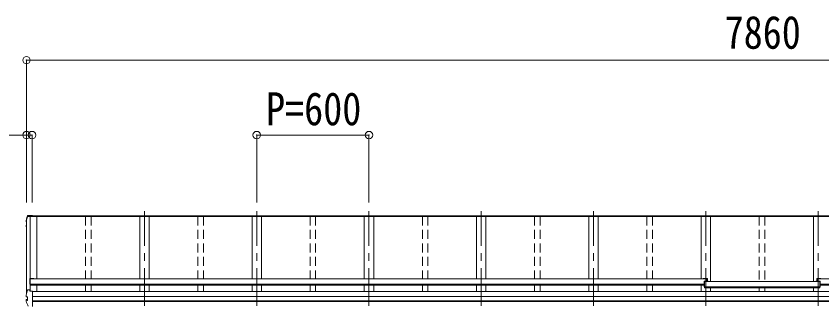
# Model space of a CAD drawing. Units: millimetres at full size, sheet at 1:40; details may follow other scales. Extents: x -11243 to 11243, y -7760 to 7760.
# Drawn here: x -9011 to -4706, y -1546 to 0 of the extents above; entities that cross this region are included whole.
import ezdxf
from ezdxf.enums import TextEntityAlignment as Align

# ---------------------------------------------------------------- set-up
doc = ezdxf.new("R2010")
doc.units = ezdxf.units.MM
doc.header["$LTSCALE"] = 40
doc.header["$PDMODE"] = 32
doc.header["$PDSIZE"] = 40
doc.linetypes.add('CHAIN1', pattern=[8, 5, -1, 1, -1])
doc.linetypes.add('DASHED1', pattern=[1.8, 1.2, -0.6])
for name, color, linetype, lineweight in [('0-1_本体', 5, 'CHAIN1', 9), ('0-3_ELV2', 4, 'Continuous', 9), ('0-6_OTH_LINE', 6, 'Continuous', 9)]:
    doc.layers.add(name, color=color, linetype=linetype, lineweight=lineweight)
doc.styles.add('ＭＳ ゴシック', font='')
doc.styles.get('ＭＳ ゴシック').set_extended_font_data('MS Gothic')

msp = doc.modelspace()

# ---------------------------------------------------------------- linework, layer by layer
at = {"layer": '0-1_本体'}
for p, q in [((-8326.1, -1544.81), (-8326.1, -1040.63)), ((-7726.1, -1544.81), (-7726.1, -1040.63)), ((-7126.1, -1544.81), (-7126.1, -1040.63)), ((-6526.1, -1544.81), (-6526.1, -1040.63)), ((-5926.1, -1544.81), (-5926.1, -1040.63)), ((-5326.1, -1544.81), (-5326.1, -1040.63)), ((-4726.1, -1544.81), (-4726.1, -1040.63))]:
    msp.add_line(p, q, dxfattribs=at)
at = {"layer": '0-3_ELV2'}
for p, q in [((-8956.06, -1082.61), (-8953.6, -1073.84)), ((-8953.6, -1073.84), (-8950.97, -1065.18)), ((-8901.1, -1069.16), (-8949.54, -1069.16)), ((-8937.08, -1069.01), (-8949.49, -1069.01)), ((-8949.35, -1067.51), (-8937.3, -1067.51)), ((-8948.11, -1063.9), (-8948.11, -1063.89)), ((-8948.11, -1063.9), (-8923.1, -1063.9)), ((-8948.11, -1063.9), (-8948.11, -1063.9)), ((-8937.3, -1066.42), (-8936.92, -1068.92)), ((-8937.3, -1067.51), (-8937.3, -1066.42)), ((-8923.1, -1066.42), (-8937.3, -1066.42)), ((-8937.3, -1067.51), (-8937.08, -1069.01)), ((-8937.08, -1069.01), (-8937.08, -1068.66)), ((-8937, -1069.16), (-8937, -1462.58)), ((-8926.1, -1068.92), (-8936.92, -1068.92)), ((-8936.4, -1466.53), (-8936.4, -1069.16)), ((-1126.1, -1068.25), (-8926.1, -1068.25)), ((-1126.1, -1069.15), (-8926.1, -1069.15)), ((-8923.1, -1067.92), (-8923.1, -1063.9)), ((-1129.1, -1065.98), (-8923.1, -1065.98)), ((-8901.1, -1069.07), (-8901.1, -1401.51)), ((-8351.1, -1069.07), (-8351.1, -1401.51)), ((-8301.1, -1069.07), (-8301.1, -1401.51)), ((-7751.1, -1069.07), (-7751.1, -1401.51)), ((-7701.1, -1069.07), (-7701.1, -1401.51)), ((-7151.1, -1069.07), (-7151.1, -1401.51)), ((-7101.1, -1069.07), (-7101.1, -1401.51)), ((-6551.1, -1069.07), (-6551.1, -1401.51)), ((-6501.1, -1069.07), (-6501.1, -1401.51)), ((-5951.1, -1069.07), (-5951.1, -1401.51)), ((-5901.1, -1069.07), (-5901.1, -1401.51)), ((-5351.1, -1069.07), (-5351.1, -1401.51)), ((-5301.1, -1069.07), (-5301.1, -1415.63)), ((-4751.1, -1069.07), (-4751.1, -1415.63)), ((-8958.52, -1120.86), (-8958.52, -1116.8)), ((-8958.42, -1095.83), (-8958.42, -1091.78)), ((-8958.38, -1091.46), (-8956.06, -1082.61)), ((-8957.36, -1097.1), (-8956.1, -1097.34)), ((-8956.94, -1115.33), (-8956.93, -1115.33)), ((-8956.1, -1115.23), (-8956.93, -1115.33)), ((-8956.1, -1095.82), (-8956.87, -1095.67)), ((-8956.1, -1095.47), (-8956.79, -1095.34)), ((-8956.1, -1092.52), (-8956.1, -1479.39)), ((-8956.1, -1119.32), (-8957.47, -1119.58)), ((-8956.1, -1120.84), (-8956.94, -1121.01)), ((-8938.4, -1401.35), (-8938.4, -1430.81)), ((-8916.4, -1399.35), (-8936.4, -1399.35)), ((-8916.4, -1400.88), (-8936.4, -1400.88)), ((-5320.3, -1401.51), (-8936.4, -1401.51)), ((-8916.4, -1399.35), (-8916.4, -1401.51)), ((-5340.3, -1399.35), (-5320.3, -1399.35)), ((-5340.3, -1399.35), (-5340.3, -1401.51)), ((-5340.3, -1400.88), (-5320.3, -1400.88)), ((-5336.1, -1415.47), (-5336.1, -1444.93)), ((-5314.1, -1413.47), (-5334.1, -1413.47)), ((-5334.1, -1449.52), (-5334.1, -1415)), ((-5314.1, -1415), (-5334.1, -1415)), ((-4718.1, -1415.63), (-5334.1, -1415.63)), ((-5320.3, -1413.47), (-5320.3, -1400.88)), ((-5318.3, -1401.35), (-5318.3, -1413.47)), ((-5314.1, -1413.47), (-5314.1, -1415.63)), ((-4738.1, -1413.47), (-4718.1, -1413.47)), ((-4738.1, -1413.47), (-4738.1, -1415.63)), ((-4738.1, -1415), (-4718.1, -1415)), ((-4733.9, -1401.35), (-4733.9, -1413.47)), ((-4711.9, -1399.35), (-4731.9, -1399.35)), ((-4731.9, -1413.47), (-4731.9, -1400.88)), ((-4711.9, -1400.88), (-4731.9, -1400.88)), ((-1115.8, -1401.51), (-4731.9, -1401.51)), ((-4718.1, -1449.52), (-4718.1, -1415)), ((-4716.1, -1415.47), (-4716.1, -1444.93)), ((-4711.9, -1399.35), (-4711.9, -1401.51)), ((-8949.35, -1460.26), (-8937.3, -1460.26)), ((-8936.4, -1430.81), (-8938.4, -1430.81)), ((-8937.08, -1461.75), (-8937.3, -1460.26)), ((-8937.08, -1461.75), (-8937.08, -1462.1)), ((-8936.35, -1466.88), (-8937.08, -1462.1)), ((-8936.37, -1466.88), (-8936.92, -1463.21)), ((-8936.92, -1466.88), (-8936.92, -1463.21)), ((-5336.1, -1430.54), (-8936.4, -1430.54)), ((-5336.1, -1432.28), (-8936.4, -1432.28)), ((-5336.1, -1435.4), (-8936.4, -1435.4)), ((-8901.1, -1435.4), (-8901.1, -1469.06)), ((-8351.1, -1435.4), (-8351.1, -1469.06)), ((-8301.1, -1435.4), (-8301.1, -1469.06)), ((-7751.1, -1435.4), (-7751.1, -1469.06)), ((-7701.1, -1435.4), (-7701.1, -1469.06)), ((-7151.1, -1435.4), (-7151.1, -1469.06)), ((-7101.1, -1435.4), (-7101.1, -1469.06)), ((-6551.1, -1435.4), (-6551.1, -1469.06)), ((-6501.1, -1435.4), (-6501.1, -1469.06)), ((-5951.1, -1435.4), (-5951.1, -1469.06)), ((-5901.1, -1435.4), (-5901.1, -1469.06)), ((-5351.1, -1435.4), (-5351.1, -1469.06)), ((-5334.1, -1444.93), (-5336.1, -1444.93)), ((-4718.1, -1444.66), (-5334.1, -1444.66)), ((-4718.1, -1446.4), (-5334.1, -1446.4)), ((-4718.1, -1449.52), (-5334.1, -1449.52)), ((-5301.1, -1449.52), (-5301.1, -1469.06)), ((-4751.1, -1449.52), (-4751.1, -1469.06)), ((-4718.1, -1444.93), (-4716.1, -1444.93)), ((-1115.8, -1430.54), (-4716.1, -1430.54)), ((-1115.8, -1432.28), (-4716.1, -1432.28)), ((-1115.8, -1435.4), (-4716.1, -1435.4)), ((-8958.42, -1495.96), (-8958.42, -1488.57)), ((-8956.79, -1497.43), (-8956.79, -1497.43)), ((-8950.53, -1498.2), (-8956.79, -1497.43)), ((-8951.1, -1498.34), (-8951.1, -1517.55)), ((-8950.53, -1498.2), (-8950.53, -1498.2)), ((-8923.1, -1549.3), (-8923.1, -1466.88)), ((-1129.1, -1469.06), (-8923.1, -1469.06)), ((-1129.1, -1495.59), (-8923.1, -1495.59)), ((-1129.1, -1496.48), (-8923.1, -1496.48)), ((-8958.52, -1521), (-8958.52, -1513.61)), ((-8957.47, -1512.33), (-8951.51, -1511.18)), ((-8956.93, -1519.71), (-8956.94, -1519.72)), ((-8956.93, -1519.71), (-8950.53, -1518.02)), ((-8950.53, -1518.02), (-8950.53, -1518.02)), ((-1129.1, -1519.7), (-8923.1, -1519.7)), ((-1129.1, -1521.62), (-8923.1, -1521.62))]:
    msp.add_line(p, q, dxfattribs=at)
at = {"layer": '0-3_ELV2', "linetype": 'DASHED1'}
for p, q in [((-8641.1, -1069.07), (-8641.1, -1401.51)), ((-8611.1, -1069.07), (-8611.1, -1401.51)), ((-8041.1, -1069.07), (-8041.1, -1401.51)), ((-8011.1, -1069.07), (-8011.1, -1401.51)), ((-7441.1, -1069.07), (-7441.1, -1401.51)), ((-7411.1, -1069.07), (-7411.1, -1401.51)), ((-6841.1, -1069.07), (-6841.1, -1401.51)), ((-6811.1, -1069.07), (-6811.1, -1401.51)), ((-6241.1, -1069.07), (-6241.1, -1401.51)), ((-6211.1, -1069.07), (-6211.1, -1401.51)), ((-5641.1, -1069.07), (-5641.1, -1401.51)), ((-5611.1, -1069.07), (-5611.1, -1401.51)), ((-5041.1, -1069.07), (-5041.1, -1415.63)), ((-5011.1, -1069.07), (-5011.1, -1415.63)), ((-8641.1, -1435.4), (-8641.1, -1469.06)), ((-8611.1, -1435.4), (-8611.1, -1469.06)), ((-8041.1, -1435.4), (-8041.1, -1469.06)), ((-8011.1, -1435.4), (-8011.1, -1469.06)), ((-7441.1, -1435.4), (-7441.1, -1469.06)), ((-7411.1, -1435.4), (-7411.1, -1469.06)), ((-6841.1, -1435.4), (-6841.1, -1469.06)), ((-6811.1, -1435.4), (-6811.1, -1469.06)), ((-6241.1, -1435.4), (-6241.1, -1469.06)), ((-6211.1, -1435.4), (-6211.1, -1469.06)), ((-5641.1, -1435.4), (-5641.1, -1469.06)), ((-5611.1, -1435.4), (-5611.1, -1469.06)), ((-5041.1, -1449.52), (-5041.1, -1469.06)), ((-5011.1, -1449.52), (-5011.1, -1469.06))]:
    msp.add_line(p, q, dxfattribs=at)
at = {"layer": '0-3_ELV2'}
for points in [[(-8950.96, -1065.17), (-8950.84, -1064.88), (-8950.67, -1064.61), (-8950.45, -1064.38), (-8950.2, -1064.2), (-8949.92, -1064.07), (-8949.65, -1063.99), (-8949.42, -1063.95), (-8949.19, -1063.93), (-8948.93, -1063.91), (-8948.65, -1063.9), (-8948.34, -1063.89), (-8948.03, -1063.89)], [(-8923.1, -1067.92), (-8926.1, -1067.92), (-8926.1, -1068.92)], [(-8958.38, -1091.47), (-8958.42, -1091.73), (-8958.42, -1091.78)], [(-8956.1, -1127.06), (-8957.02, -1124.82), (-8958.43, -1121.34)], [(-8923.1, -1466.88), (-8937.3, -1466.88), (-8937.3, -1460.26)], [(-8958.38, -1488.26), (-8958.42, -1488.52), (-8958.42, -1488.57)], [(-8958.42, -1496), (-8958.42, -1495.91), (-8958.38, -1495.65)], [(-8956.87, -1497.42), (-8957.15, -1497.34), (-8957.39, -1497.27), (-8957.63, -1497.17), (-8957.91, -1497), (-8958.17, -1496.73), (-8958.35, -1496.38), (-8958.4, -1496)], [(-8956.79, -1497.43), (-8957.02, -1497.36), (-8957.22, -1497.21), (-8957.39, -1496.99), (-8957.51, -1496.72), (-8957.58, -1496.41), (-8957.59, -1496.08), (-8957.54, -1495.76)], [(-8951.1, -1498.34), (-8951.12, -1498.22), (-8951.15, -1498.13)], [(-8950.53, -1498.2), (-8950.45, -1498.23), (-8950.38, -1498.28), (-8950.31, -1498.36), (-8950.27, -1498.45), (-8950.24, -1498.56), (-8950.23, -1498.68)], [(-8958.41, -1521.5), (-8958.48, -1521.34), (-8958.52, -1521.16), (-8958.52, -1520.98)], [(-8958.43, -1521.48), (-8955.57, -1528.3), (-8952.62, -1535.03), (-8949.59, -1541.68), (-8946.46, -1548.24)], [(-8957.62, -1521.69), (-8957.71, -1521.37), (-8957.74, -1521.01), (-8957.69, -1520.65), (-8957.58, -1520.32), (-8957.41, -1520.04), (-8957.19, -1519.83), (-8956.94, -1519.72)], [(-8950.53, -1518.02), (-8950.45, -1517.98), (-8950.38, -1517.92), (-8950.31, -1517.84), (-8950.27, -1517.73), (-8950.24, -1517.62), (-8950.23, -1517.5)]]:
    msp.add_lwpolyline(points, dxfattribs=at)
for centre, radius, start, end in [((-8473.1, -1215.17), 499.82, 162.96047, 166.14879), ((-8473.09, -1215.17), 498.32, 162.94349, 166.12469), ((-8949.35, -1069.21), 1.7, 89.95676, 162.90929), ((-8957.22, -1116.8), 1.3, 100.9005, 179.9623), ((-8957.12, -1095.82), 1.3, 166.2046, 259.10358), ((-8957.22, -1120.86), 1.3, 100.8868, 201.66215), ((-8493.78, -936.29), 498.64, 201.74241, 202.00165), ((-8493.78, -935.94), 498.64, 201.78246, 202.00165), ((-8936.4, -1401.35), 2, 90, 180), ((-5334.1, -1415.47), 2, 90, 180), ((-5320.3, -1401.35), 2, 0, 90), ((-4731.9, -1401.35), 2, 90, 180), ((-4718.1, -1415.47), 2, 0, 90), ((-8473.1, -1607.92), 499.82, 162.96047, 166.14879), ((-8949.35, -1461.96), 1.7, 89.95676, 162.90929), ((-8957.22, -1513.61), 1.3, 100.9005, 179.9623), ((-8951.6, -1510.69), 0.499, 280.91518, 359.94761)]:
    msp.add_arc(centre, radius, start, end, dxfattribs=at)
at = {"layer": '0-6_OTH_LINE'}
for p, q in [((-8956.1, -235), (-8956.1, -994)), ((-8956.1, -235), (-1096.1, -235)), ((-8956.1, -635), (-9304.87, -635)), ((-8956.1, -635), (-8956.1, -994)), ((-8926.1, -635), (-8956.1, -635)), ((-8926.1, -635), (-8926.1, -994)), ((-7726.1, -635), (-7726.1, -994)), ((-7126.1, -635), (-7726.1, -635)), ((-7126.1, -635), (-7126.1, -994))]:
    msp.add_line(p, q, dxfattribs=at)
for p in [(-8956.1, -235), (-8956.1, -635), (-8926.1, -635), (-7726.1, -635), (-7126.1, -635)]:
    msp.add_point(p, dxfattribs=at)

# ---------------------------------------------------------------- texts
at = {"layer": '0-6_OTH_LINE', "color": 7, "style": 'ＭＳ ゴシック', "width": 0.85}
for s, p in [('7860', (-5226.1, -227)), ('P=600', (-7676.1, -635))]:
    msp.add_text(s, height=176, dxfattribs=at).set_placement(p, align=Align.BOTTOM_LEFT)

doc.saveas('drawing.dxf')
